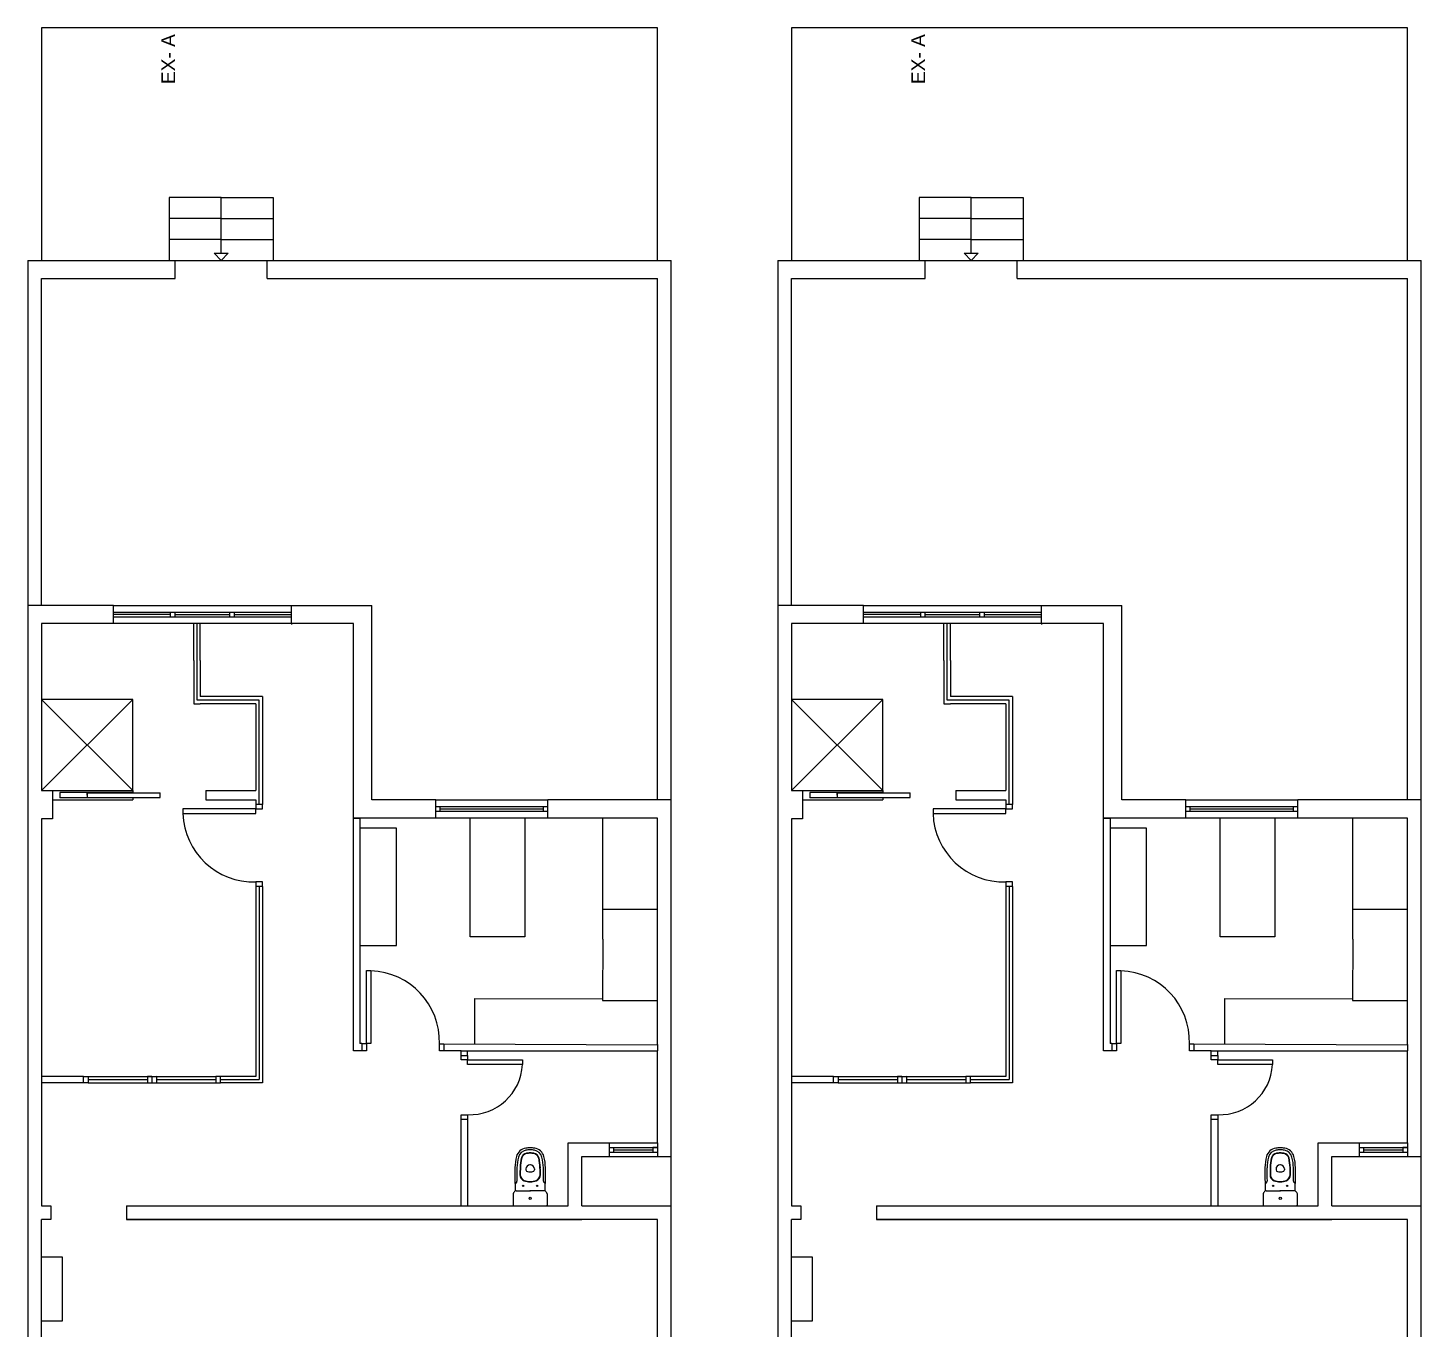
# Model space of a CAD drawing. Header units: inches. Extents: x 216615 to 231886, y -28847 to -680.
# Drawn here: x 216615 to 231886, y -14937 to -680 of the extents above; entities that cross this region are included whole.
import ezdxf

# ---------------------------------------------------------------- set-up
doc = ezdxf.new("R2010")
doc.units = ezdxf.units.IN
doc.header["$MEASUREMENT"] = 0
doc.styles.get("Standard").update_dxf_attribs({"font": 'arial.ttf'})

msp = doc.modelspace()

# ---------------------------------------------------------------- linework, layer by layer
for p, q in [((223515.2, -679.8), (216765.2, -679.8)), ((216765.2, -679.8), (216765.2, -3227.3)), ((223515.2, -3197.3), (223515.2, -679.8)), ((231735.7, -679.8), (224985.7, -679.8)), ((224985.7, -679.8), (224985.7, -3227.3)), ((231735.7, -3197.3), (231735.7, -679.8)), ((223515.2, -3227.3), (223515.2, -2037.3)), ((231735.7, -3227.3), (231735.7, -2037.3)), ((218165, -2537.3), (218164.2, -2767.3)), ((218733.7, -2537.3), (218165, -2537.3)), ((218733.7, -2767.3), (218733.7, -2537.3)), ((218733.7, -2537.3), (219302.4, -2537.3)), ((219302.4, -2537.3), (219303.2, -2767.3)), ((226385.5, -2537.3), (226384.7, -2767.3)), ((226954.2, -2537.3), (226385.5, -2537.3)), ((226954.2, -2767.3), (226954.2, -2537.3)), ((226954.2, -2537.3), (227522.8, -2537.3)), ((227522.8, -2537.3), (227523.7, -2767.3)), ((218733.7, -2767.3), (218164.2, -2767.3)), ((218164.2, -2767.3), (218164.2, -2997.3)), ((218733.7, -2997.3), (218733.7, -2767.3)), ((218733.7, -2767.3), (219303.2, -2767.3)), ((219303.2, -2767.3), (219303.2, -2997.3)), ((226954.2, -2767.3), (226384.7, -2767.3)), ((226384.7, -2767.3), (226384.7, -2997.3)), ((226954.2, -2997.3), (226954.2, -2767.3)), ((226954.2, -2767.3), (227523.7, -2767.3)), ((227523.7, -2767.3), (227523.7, -2997.3)), ((218733.7, -2997.3), (218164.2, -2997.3)), ((218164.2, -2997.3), (218164.2, -3227.3)), ((218733.7, -3149.5), (218733.7, -2997.3)), ((218733.7, -2997.3), (219303.2, -2997.3)), ((219303.2, -2997.3), (219303.2, -3227.3)), ((226954.2, -2997.3), (226384.7, -2997.3)), ((226384.7, -2997.3), (226384.7, -3227.3)), ((226954.2, -3149.5), (226954.2, -2997.3)), ((226954.2, -2997.3), (227523.7, -2997.3)), ((227523.7, -2997.3), (227523.7, -3227.3)), ((218733.7, -3227.3), (218655.9, -3149.5)), ((218655.9, -3149.5), (218811.5, -3149.5)), ((218733.7, -3227.3), (218811.5, -3149.5)), ((226954.2, -3227.3), (226876.4, -3149.5)), ((226876.4, -3149.5), (227032, -3149.5)), ((226954.2, -3227.3), (227032, -3149.5)), ((216615.2, -3227.3), (216615.2, -13737.3)), ((216615.2, -3227.3), (223665.2, -3227.3)), ((223665.2, -13047.3), (223665.2, -3227.3)), ((224835.7, -3227.3), (224835.7, -13737.3)), ((224835.7, -3227.3), (231885.7, -3227.3)), ((231885.7, -13047.3), (231885.7, -3227.3)), ((216765.2, -7007.3), (216765.2, -3427.3)), ((216765.2, -3427.3), (218229.2, -3427.3)), ((219238.2, -3427.3), (223515.2, -3427.3)), ((223515.2, -9137.3), (223515.2, -3427.3)), ((224985.7, -7007.3), (224985.7, -3427.3)), ((224985.7, -3427.3), (226449.7, -3427.3)), ((227458.7, -3427.3), (231735.7, -3427.3)), ((231735.7, -9137.3), (231735.7, -3427.3)), ((217555.2, -7007.3), (216615.2, -7007.3)), ((217555.2, -7207.3), (217555.2, -7007.3)), ((217555.2, -7007.3), (219505.2, -7007.3)), ((219505.2, -7207.3), (219505.2, -7007.3)), ((219505.2, -7007.3), (220385.2, -7007.3)), ((220385.2, -9137.3), (220385.2, -7007.3)), ((225775.7, -7007.3), (224835.7, -7007.3)), ((225775.7, -7207.3), (225775.7, -7007.3)), ((225775.7, -7007.3), (227725.7, -7007.3)), ((227725.7, -7207.3), (227725.7, -7007.3)), ((227725.7, -7007.3), (228605.7, -7007.3)), ((228605.7, -9137.3), (228605.7, -7007.3)), ((217555.2, -7082.3), (219505.2, -7082.3)), ((218180.2, -7107.3), (217555.2, -7107.3)), ((217555.2, -7132.3), (219505.2, -7132.3)), ((218180.2, -7132.3), (218180.2, -7082.3)), ((218230.2, -7132.3), (218230.2, -7082.3)), ((218230.2, -7107.3), (218830.2, -7107.3)), ((218830.2, -7132.3), (218830.2, -7082.3)), ((218880.2, -7132.3), (218880.2, -7082.3)), ((218880.2, -7107.3), (219505.2, -7107.3)), ((225775.7, -7082.3), (227725.7, -7082.3)), ((226400.7, -7107.3), (225775.7, -7107.3)), ((225775.7, -7132.3), (227725.7, -7132.3)), ((226400.7, -7132.3), (226400.7, -7082.3)), ((226450.7, -7132.3), (226450.7, -7082.3)), ((226450.7, -7107.3), (227050.7, -7107.3)), ((227050.7, -7132.3), (227050.7, -7082.3)), ((227100.7, -7132.3), (227100.7, -7082.3)), ((227100.7, -7107.3), (227725.7, -7107.3)), ((217555.2, -7207.3), (216765.2, -7207.3)), ((216765.2, -7207.3), (216765.2, -9037.3)), ((219505.2, -7207.3), (217555.2, -7207.3)), ((218435.2, -7611.9), (218435.2, -7207.3)), ((218470.2, -8047.3), (218470.2, -7207.3)), ((218505.2, -7611.9), (218505.2, -7207.3)), ((220185.2, -7207.3), (219505.2, -7207.3)), ((219505.2, -7207.3), (219505.2, -7217.3)), ((220185.2, -11887.3), (220185.2, -7207.3)), ((225775.7, -7207.3), (224985.7, -7207.3)), ((224985.7, -7207.3), (224985.7, -9037.3)), ((227725.7, -7207.3), (225775.7, -7207.3)), ((226655.7, -7611.9), (226655.7, -7207.3)), ((226690.7, -8047.3), (226690.7, -7207.3)), ((226725.7, -7611.9), (226725.7, -7207.3)), ((228405.7, -7207.3), (227725.7, -7207.3)), ((227725.7, -7207.3), (227725.7, -7217.3)), ((228405.7, -11887.3), (228405.7, -7207.3)), ((218435.2, -7611.9), (218435.2, -8087.3)), ((218505.2, -7611.9), (218505.2, -8007.3)), ((226655.7, -7611.9), (226655.7, -8087.3)), ((226725.7, -7611.9), (226725.7, -8007.3)), ((217765.2, -8037.3), (216765.2, -8037.3)), ((216765.2, -8037.3), (216765.2, -9037.3)), ((216765.2, -9037.3), (217765.2, -8037.3)), ((217765.2, -9037.3), (216765.2, -8037.3)), ((217765.2, -9037.3), (217765.2, -8037.3)), ((218435.2, -8087.3), (218505.2, -8087.3)), ((219150.2, -8047.3), (218470.2, -8047.3)), ((219185.2, -8007.3), (218505.2, -8007.3)), ((219115.2, -8087.3), (218505.2, -8087.3)), ((219115.2, -8087.3), (219115.2, -9037.3)), ((219150.2, -9187.3), (219150.2, -8047.3)), ((219185.2, -8007.3), (219185.2, -9187.3)), ((225985.7, -8037.3), (224985.7, -8037.3)), ((224985.7, -8037.3), (224985.7, -9037.3)), ((224985.7, -9037.3), (225985.7, -8037.3)), ((225985.7, -9037.3), (224985.7, -8037.3)), ((225985.7, -9037.3), (225985.7, -8037.3)), ((226655.7, -8087.3), (226725.7, -8087.3)), ((227370.7, -8047.3), (226690.7, -8047.3)), ((227405.7, -8007.3), (226725.7, -8007.3)), ((227335.7, -8087.3), (226725.7, -8087.3)), ((227335.7, -8087.3), (227335.7, -9037.3)), ((227370.7, -9187.3), (227370.7, -8047.3)), ((227405.7, -8007.3), (227405.7, -9187.3)), ((216765.2, -9037.3), (216885.2, -9037.3)), ((216765.2, -9037.3), (217765.2, -9037.3)), ((216885.2, -9037.3), (216885.2, -9347.3)), ((216885.2, -9037.3), (217765.2, -9037.3)), ((216885.2, -9137.3), (217765.2, -9137.3)), ((217765.2, -9057.3), (216965.2, -9057.3)), ((216965.2, -9057.3), (216965.2, -9117.3)), ((217765.2, -9117.3), (216965.2, -9117.3)), ((217265.2, -9087.3), (217265.2, -9062.3)), ((217265.2, -9062.3), (217265.2, -9112.3)), ((217265.2, -9062.3), (217465.2, -9062.3)), ((217265.2, -9112.3), (217465.2, -9112.3)), ((217465.2, -9062.3), (218065.2, -9062.3)), ((217465.2, -9112.3), (218065.2, -9112.3)), ((217765.2, -9037.3), (217765.2, -9057.3)), ((217765.2, -9117.3), (217765.2, -9137.3)), ((218065.2, -9112.3), (218065.2, -9062.3)), ((218565.2, -9037.3), (219115.2, -9037.3)), ((218565.2, -9037.3), (218565.2, -9137.3)), ((218565.2, -9137.3), (219115.2, -9137.3)), ((219115.2, -9137.3), (219115.2, -9187.3)), ((221085.2, -9137.3), (220385.2, -9137.3)), ((221085.2, -9337.3), (221085.2, -9137.3)), ((221085.2, -9137.3), (222315.2, -9137.3)), ((223665.2, -9137.3), (222315.2, -9137.3)), ((222315.2, -9337.3), (222315.2, -9137.3)), ((224985.7, -9037.3), (225105.7, -9037.3)), ((224985.7, -9037.3), (225985.7, -9037.3)), ((225105.7, -9037.3), (225105.7, -9347.3)), ((225105.7, -9037.3), (225985.7, -9037.3)), ((225105.7, -9137.3), (225985.7, -9137.3)), ((225985.7, -9057.3), (225185.7, -9057.3)), ((225185.7, -9057.3), (225185.7, -9117.3)), ((225985.7, -9117.3), (225185.7, -9117.3)), ((225485.7, -9087.3), (225485.7, -9062.3)), ((225485.7, -9062.3), (225485.7, -9112.3)), ((225485.7, -9062.3), (225685.7, -9062.3)), ((225485.7, -9112.3), (225685.7, -9112.3)), ((225685.7, -9062.3), (226285.7, -9062.3)), ((225685.7, -9112.3), (226285.7, -9112.3)), ((225985.7, -9037.3), (225985.7, -9057.3)), ((225985.7, -9117.3), (225985.7, -9137.3)), ((226285.7, -9112.3), (226285.7, -9062.3)), ((226785.7, -9037.3), (227335.7, -9037.3)), ((226785.7, -9037.3), (226785.7, -9137.3)), ((226785.7, -9137.3), (227335.7, -9137.3)), ((227335.7, -9137.3), (227335.7, -9187.3)), ((229305.7, -9137.3), (228605.7, -9137.3)), ((229305.7, -9337.3), (229305.7, -9137.3)), ((229305.7, -9137.3), (230535.7, -9137.3)), ((231885.7, -9137.3), (230535.7, -9137.3)), ((230535.7, -9337.3), (230535.7, -9137.3)), ((219115.2, -9237.3), (218315.2, -9237.3)), ((218315.2, -9237.3), (218315.2, -9287.3)), ((218315.2, -9287.3), (219115.2, -9287.3)), ((219115.2, -9187.3), (219115.2, -9237.3)), ((219185.2, -9187.3), (219115.2, -9187.3)), ((219115.2, -9237.3), (219185.2, -9237.3)), ((219115.2, -9287.3), (219115.2, -9237.3)), ((219185.2, -9237.3), (219185.2, -9187.3)), ((221085.2, -9212.3), (222315.2, -9212.3)), ((221085.2, -9262.3), (222315.2, -9262.3)), ((221135.2, -9262.3), (221135.2, -9212.3)), ((221135.2, -9237.3), (222265.2, -9237.3)), ((222265.2, -9262.3), (222265.2, -9212.3)), ((227335.7, -9237.3), (226535.7, -9237.3)), ((226535.7, -9237.3), (226535.7, -9287.3)), ((226535.7, -9287.3), (227335.7, -9287.3)), ((227335.7, -9187.3), (227335.7, -9237.3)), ((227405.7, -9187.3), (227335.7, -9187.3)), ((227335.7, -9237.3), (227405.7, -9237.3)), ((227335.7, -9287.3), (227335.7, -9237.3)), ((227405.7, -9237.3), (227405.7, -9187.3)), ((229305.7, -9212.3), (230535.7, -9212.3)), ((229305.7, -9262.3), (230535.7, -9262.3)), ((229355.7, -9262.3), (229355.7, -9212.3)), ((229355.7, -9237.3), (230485.7, -9237.3)), ((230485.7, -9262.3), (230485.7, -9212.3)), ((216885.2, -9347.3), (216765.2, -9347.3)), ((216765.2, -9347.3), (216765.2, -13577.3)), ((221085.2, -9337.3), (220185.2, -9337.3)), ((220185.2, -9337.3), (220255.2, -9337.3)), ((220255.2, -9337.3), (220255.2, -11807.4)), ((220655.2, -9448.9), (220255.2, -9448.9)), ((220655.2, -10732), (220655.2, -9448.9)), ((222315.2, -9337.3), (221085.2, -9337.3)), ((221462.3, -10637.3), (221462.3, -9337.3)), ((222062.3, -9337.3), (222062.3, -10637.3)), ((223515.2, -9337.3), (222315.2, -9337.3)), ((222915.2, -10663.3), (222915.2, -9337.3)), ((223515.2, -11817.3), (223515.2, -9337.3)), ((225105.7, -9347.3), (224985.7, -9347.3)), ((224985.7, -9347.3), (224985.7, -13577.3)), ((229305.7, -9337.3), (228405.7, -9337.3)), ((228405.7, -9337.3), (228475.7, -9337.3)), ((228475.7, -9337.3), (228475.7, -11807.4)), ((228875.7, -9448.9), (228475.7, -9448.9)), ((228875.7, -10732), (228875.7, -9448.9)), ((230535.7, -9337.3), (229305.7, -9337.3)), ((229682.8, -10637.3), (229682.8, -9337.3)), ((230282.8, -9337.3), (230282.8, -10637.3)), ((231735.7, -9337.3), (230535.7, -9337.3)), ((231135.7, -10663.3), (231135.7, -9337.3)), ((231735.7, -11817.3), (231735.7, -9337.3)), ((219185.2, -10037.3), (219115.2, -10037.3)), ((219115.2, -10037.3), (219115.2, -10087.3)), ((219185.2, -10087.3), (219185.2, -10037.3)), ((227405.7, -10037.3), (227335.7, -10037.3)), ((227335.7, -10037.3), (227335.7, -10087.3)), ((227405.7, -10087.3), (227405.7, -10037.3)), ((219115.2, -10087.3), (219115.2, -12167.3)), ((219185.2, -10087.3), (219115.2, -10087.3)), ((219150.2, -10087.3), (219150.2, -12202.3)), ((219185.2, -10087.3), (219185.2, -12237.3)), ((227335.7, -10087.3), (227335.7, -12167.3)), ((227405.7, -10087.3), (227335.7, -10087.3)), ((227370.7, -10087.3), (227370.7, -12202.3)), ((227405.7, -10087.3), (227405.7, -12237.3)), ((222915.2, -10337.3), (223515.2, -10337.3)), ((231135.7, -10337.3), (231735.7, -10337.3)), ((222062.3, -10637.3), (221462.3, -10637.3)), ((222915.2, -10663.3), (222912.2, -11337.3)), ((230282.8, -10637.3), (229682.8, -10637.3)), ((231135.7, -10663.3), (231132.6, -11337.3)), ((220255.2, -10732), (220655.2, -10732)), ((228475.7, -10732), (228875.7, -10732)), ((220325.2, -11807.5), (220325.2, -11007.5)), ((220325.2, -11007.5), (220375.2, -11007.5)), ((220375.2, -11007.5), (220375.2, -11807.5)), ((228545.7, -11807.5), (228545.7, -11007.5)), ((228545.7, -11007.5), (228595.7, -11007.5)), ((228595.7, -11007.5), (228595.7, -11807.5)), ((221513, -11812.7), (221515.2, -11313.3)), ((221515.2, -11312.7), (222912.3, -11319)), ((222912.2, -11334.6), (223515.2, -11337.3)), ((229733.4, -11812.7), (229735.7, -11313.3)), ((229735.7, -11312.7), (231132.7, -11319)), ((231132.6, -11334.6), (231735.7, -11337.3)), ((223515.2, -11817.3), (223515.2, -11753.2)), ((231735.7, -11817.3), (231735.7, -11753.2)), ((220275.2, -11887.3), (220185.2, -11887.3)), ((220275.2, -11807.5), (220255.2, -11807.4)), ((220275.2, -11807.5), (220274.9, -11887.3)), ((220275.2, -11807.5), (220325.2, -11807.5)), ((220325.2, -11887.3), (220275.2, -11887.3)), ((220375.2, -11807.5), (220325.2, -11807.5)), ((220325.2, -11807.7), (220325.2, -11887.3)), ((221125.2, -11887.3), (221125.2, -11811.2)), ((221125.2, -11811.2), (221175.2, -11811.2)), ((221175.2, -11887.3), (221125.2, -11887.3)), ((221175.2, -11811.2), (223515.2, -11821.7)), ((221175.2, -11811.2), (221175.2, -11887.3)), ((221365.2, -11887.3), (221175.2, -11887.3)), ((221365.2, -11937.3), (221365.2, -11887.3)), ((221365.2, -11887.3), (223515.2, -11887.3)), ((221435.2, -11937.3), (221435.2, -11887.3)), ((223515.2, -11817.3), (223515.2, -11887.3)), ((223515.2, -12897.3), (223515.2, -11887.3)), ((228495.7, -11887.3), (228405.7, -11887.3)), ((228495.7, -11807.5), (228475.7, -11807.4)), ((228495.7, -11807.5), (228495.3, -11887.3)), ((228495.7, -11807.5), (228545.7, -11807.5)), ((228545.7, -11887.3), (228495.7, -11887.3)), ((228595.7, -11807.5), (228545.7, -11807.5)), ((228545.7, -11807.7), (228545.7, -11887.3)), ((229345.7, -11887.3), (229345.7, -11811.2)), ((229345.7, -11811.2), (229395.7, -11811.2)), ((229395.7, -11887.3), (229345.7, -11887.3)), ((229395.7, -11811.2), (231735.7, -11821.7)), ((229395.7, -11811.2), (229395.7, -11887.3)), ((229585.7, -11887.3), (229395.7, -11887.3)), ((229585.7, -11937.3), (229585.7, -11887.3)), ((229585.7, -11887.3), (231735.7, -11887.3)), ((229655.7, -11937.3), (229655.7, -11887.3)), ((231735.7, -11817.3), (231735.7, -11887.3)), ((231735.7, -12897.3), (231735.7, -11887.3)), ((221365.2, -11937.3), (221435.2, -11937.3)), ((221365.2, -11987.3), (221365.2, -11937.3)), ((221435.2, -11987.3), (221365.2, -11987.3)), ((221435.2, -11937.3), (221435.2, -11987.3)), ((221435.2, -12037.3), (221435.2, -11987.3)), ((221435.2, -11987.3), (222035.2, -11987.3)), ((222035.2, -12037.3), (221435.2, -12037.3)), ((222035.2, -11987.3), (222035.2, -12037.3)), ((229585.7, -11937.3), (229655.7, -11937.3)), ((229585.7, -11987.3), (229585.7, -11937.3)), ((229655.7, -11987.3), (229585.7, -11987.3)), ((229655.7, -11937.3), (229655.7, -11987.3)), ((229655.7, -12037.3), (229655.7, -11987.3)), ((229655.7, -11987.3), (230255.7, -11987.3)), ((230255.7, -12037.3), (229655.7, -12037.3)), ((230255.7, -11987.3), (230255.7, -12037.3)), ((217225.2, -12167.3), (216765.2, -12167.3)), ((217225.2, -12237.3), (217225.2, -12167.3)), ((217225.2, -12167.3), (217275.2, -12167.3)), ((217275.2, -12167.3), (217275.2, -12237.3)), ((217275.2, -12167.3), (218675.2, -12167.3)), ((217275.2, -12202.3), (217925.2, -12202.3)), ((217975.2, -12167.3), (217925.2, -12167.3)), ((217925.2, -12167.3), (217925.2, -12237.3)), ((217975.2, -12167.3), (218025.2, -12166.3)), ((217975.2, -12167.3), (217975.2, -12237.3)), ((218025.2, -12166.3), (218025.2, -12167.3)), ((218025.2, -12167.3), (218025.2, -12237.3)), ((218037.3, -12202.3), (218675.2, -12202.3)), ((218725.2, -12167.3), (218675.2, -12167.3)), ((218675.2, -12167.3), (218675.2, -12237.3)), ((219115.2, -12167.3), (218725.2, -12167.3)), ((218725.2, -12237.3), (218725.2, -12167.3)), ((218725.2, -12202.3), (219150.2, -12202.3)), ((225445.7, -12167.3), (224985.7, -12167.3)), ((225445.7, -12237.3), (225445.7, -12167.3)), ((225445.7, -12167.3), (225495.7, -12167.3)), ((225495.7, -12167.3), (225495.7, -12237.3)), ((225495.7, -12167.3), (226895.7, -12167.3)), ((225495.7, -12202.3), (226145.7, -12202.3)), ((226195.7, -12167.3), (226145.7, -12167.3)), ((226145.7, -12167.3), (226145.7, -12237.3)), ((226195.7, -12167.3), (226245.7, -12166.3)), ((226195.7, -12167.3), (226195.7, -12237.3)), ((226245.7, -12166.3), (226245.7, -12167.3)), ((226245.7, -12167.3), (226245.7, -12237.3)), ((226257.7, -12202.3), (226895.7, -12202.3)), ((226945.7, -12167.3), (226895.7, -12167.3)), ((226895.7, -12167.3), (226895.7, -12237.3)), ((227335.7, -12167.3), (226945.7, -12167.3)), ((226945.7, -12237.3), (226945.7, -12167.3)), ((226945.7, -12202.3), (227370.7, -12202.3)), ((217225.2, -12237.3), (216765.2, -12237.3)), ((217275.2, -12237.3), (217225.2, -12237.3)), ((217275.2, -12237.3), (218675.2, -12237.3)), ((218675.2, -12237.3), (218725.2, -12237.3)), ((219185.2, -12237.3), (218725.2, -12237.3)), ((225445.7, -12237.3), (224985.7, -12237.3)), ((225495.7, -12237.3), (225445.7, -12237.3)), ((225495.7, -12237.3), (226895.7, -12237.3)), ((226895.7, -12237.3), (226945.7, -12237.3)), ((227405.7, -12237.3), (226945.7, -12237.3)), ((221365.2, -12637.3), (221365.2, -12587.3)), ((221365.2, -12587.3), (221435.2, -12587.3)), ((221365.2, -13587.3), (221365.2, -12637.3)), ((221365.2, -12637.3), (221435.2, -12637.3)), ((221435.2, -12587.3), (221435.2, -12637.3)), ((221435.2, -12637.3), (221435.2, -13587.3)), ((229585.7, -12637.3), (229585.7, -12587.3)), ((229585.7, -12587.3), (229655.7, -12587.3)), ((229585.7, -13587.3), (229585.7, -12637.3)), ((229585.7, -12637.3), (229655.7, -12637.3)), ((229655.7, -12587.3), (229655.7, -12637.3)), ((229655.7, -12637.3), (229655.7, -13587.3)), ((222535.2, -13587.3), (222535.2, -12897.3)), ((222535.2, -12897.3), (223515.2, -12897.3)), ((222985.2, -12897.3), (222985.2, -13047.3)), ((222985.2, -12947.3), (223515.2, -12947.3)), ((222985.2, -12947.3), (223035.2, -12947.3)), ((223035.2, -12947.3), (223035.2, -12997.3)), ((223035.2, -12972.3), (223465.2, -12972.3)), ((223515.2, -12947.3), (223465.2, -12947.3)), ((223465.2, -12947.3), (223465.2, -12997.3)), ((223515.2, -12897.3), (223515.2, -13047.3)), ((230755.7, -13587.3), (230755.7, -12897.3)), ((230755.7, -12897.3), (231735.7, -12897.3)), ((231205.7, -12897.3), (231205.7, -13047.3)), ((231205.7, -12947.3), (231735.7, -12947.3)), ((231205.7, -12947.3), (231255.7, -12947.3)), ((231255.7, -12947.3), (231255.7, -12997.3)), ((231255.7, -12972.3), (231685.7, -12972.3)), ((231735.7, -12947.3), (231685.7, -12947.3)), ((231685.7, -12947.3), (231685.7, -12997.3)), ((231735.7, -12897.3), (231735.7, -13047.3)), ((222685.2, -13587.3), (222685.2, -13047.3)), ((222685.2, -13047.3), (223665.2, -13047.3)), ((222985.2, -12997.3), (223515.2, -12997.3)), ((223665.2, -13737.3), (223665.2, -13047.3)), ((230905.7, -13587.3), (230905.7, -13047.3)), ((230905.7, -13047.3), (231885.7, -13047.3)), ((231205.7, -12997.3), (231735.7, -12997.3)), ((231885.7, -13737.3), (231885.7, -13047.3)), ((222074.6, -13181.4), (222074.6, -13193.2)), ((222166.6, -13181.4), (222166.6, -13193.2)), ((230295.1, -13181.4), (230295.1, -13193.2)), ((230387, -13181.4), (230387, -13193.2)), ((221970.7, -13328.1), (221954.4, -13344.4)), ((221965.9, -13420.1), (222118.3, -13420.1)), ((222120.6, -13420.1), (222118.3, -13420.1)), ((222120.6, -13420.1), (222122.9, -13420.1)), ((222275.3, -13420.1), (222122.9, -13420.1)), ((222270.5, -13328.1), (222286.8, -13344.4)), ((230191.2, -13328.1), (230174.9, -13344.4)), ((230186.4, -13420.1), (230338.7, -13420.1)), ((230341, -13420.1), (230338.7, -13420.1)), ((230341, -13420.1), (230343.4, -13420.1)), ((230495.7, -13420.1), (230343.4, -13420.1)), ((230490.9, -13328.1), (230507.2, -13344.4)), ((216765.2, -13577.3), (216765.2, -13587.3)), ((216765.2, -13587.3), (216865.2, -13587.3)), ((216865.2, -13587.3), (216865.2, -13737.3)), ((217695.2, -13587.3), (221365.2, -13587.3)), ((217695.2, -13587.3), (217695.2, -13737.3)), ((221365.2, -13587.3), (222535.2, -13587.3)), ((221932.5, -13456.3), (221932.5, -13570.3)), ((221945.2, -13587.3), (222118.3, -13587.3)), ((222118.3, -13587.3), (222296, -13587.3)), ((222308.7, -13570.3), (222308.7, -13456.3)), ((222685.2, -13587.3), (223665.2, -13587.3)), ((224985.7, -13577.3), (224985.7, -13587.3)), ((224985.7, -13587.3), (225085.7, -13587.3)), ((225085.7, -13587.3), (225085.7, -13737.3)), ((225915.7, -13587.3), (229585.7, -13587.3)), ((225915.7, -13587.3), (225915.7, -13737.3)), ((229585.7, -13587.3), (230755.7, -13587.3)), ((230152.9, -13456.3), (230152.9, -13570.3)), ((230165.6, -13587.3), (230338.7, -13587.3)), ((230338.7, -13587.3), (230516.5, -13587.3)), ((230529.1, -13570.3), (230529.1, -13456.3)), ((230905.7, -13587.3), (231885.7, -13587.3)), ((216615.2, -13737.3), (216615.2, -15847.3)), ((216765.2, -15747.3), (216765.2, -13737.3)), ((216865.2, -13737.3), (216765.2, -13737.3)), ((223515.2, -13737.3), (217695.2, -13737.3)), ((217695.2, -13737.3), (222685.2, -13737.3)), ((223515.2, -19047.3), (223515.2, -13737.3)), ((223665.2, -28847.3), (223665.2, -13737.3)), ((224835.7, -13737.3), (224835.7, -15847.3)), ((224985.7, -15747.3), (224985.7, -13737.3)), ((225085.7, -13737.3), (224985.7, -13737.3)), ((231735.7, -13737.3), (225915.7, -13737.3)), ((225915.7, -13737.3), (230905.7, -13737.3)), ((231735.7, -19047.3), (231735.7, -13737.3)), ((231885.7, -28847.3), (231885.7, -13737.3)), ((216995.5, -14147.5), (216765.2, -14147.5)), ((216995.5, -14846.6), (216995.5, -14147.5)), ((225215.9, -14147.5), (224985.7, -14147.5)), ((225215.9, -14846.6), (225215.9, -14147.5)), ((216765.2, -14846.6), (216995.5, -14846.6)), ((224985.7, -14846.6), (225215.9, -14846.6))]:
    msp.add_line(p, q)
at = {"color": 5}
for p, q in [((218229.2, -3427.3), (218229.2, -3227.3)), ((219238.2, -3427.3), (219238.2, -3227.3)), ((226449.7, -3427.3), (226449.7, -3227.3)), ((227458.7, -3427.3), (227458.7, -3227.3))]:
    msp.add_line(p, q, dxfattribs=at)
for centre, radius in [((222044, -13368.1), 6.97), ((222197.2, -13368.1), 6.97), ((230264.4, -13368.1), 6.97), ((230417.7, -13368.1), 6.97), ((222120.6, -13503.5), 12.5), ((222120.6, -13503.5), 12.5), ((230341, -13503.5), 12.5), ((230341, -13503.5), 12.5)]:
    msp.add_circle(centre, radius)
for centre, radius, start, end in [((219090.2, -9262.3), 775.4, 181.84761, 271.84761), ((227310.7, -9262.3), 775.4, 181.84761, 271.84761), ((220350.2, -11786.2), 775.4, 358.15239, 88.15239), ((228570.7, -11786.2), 775.4, 358.15239, 88.15239), ((221460.2, -12012.3), 575.5, 267.51045, 357.51045), ((229680.7, -12012.3), 575.5, 267.51045, 357.51045), ((222090.4, -13077.6), 124.5, 98.81618, 165.46052), ((222090.4, -13077.6), 102.2, 98.81618, 165.46052), ((222118.3, -13257.5), 306.5, 90, 98.81618), ((222118.3, -13257.5), 284.2, 90, 98.81618), ((222118.3, -13257.5), 306.5, 89.56594, 90), ((222118.3, -13257.5), 284.2, 89.53189, 90), ((222122.9, -13257.5), 306.5, 90, 90.43406), ((222122.9, -13257.5), 284.2, 90, 90.46811), ((222122.9, -13257.5), 306.5, 81.18382, 90), ((222122.9, -13257.5), 284.2, 81.18382, 90), ((222150.8, -13077.6), 102.2, 14.53948, 81.18382), ((222150.8, -13077.6), 124.5, 14.53948, 81.18382), ((230310.8, -13077.6), 124.5, 98.81618, 165.46052), ((230310.8, -13077.6), 102.2, 98.81618, 165.46052), ((230338.7, -13257.5), 306.5, 90, 98.81618), ((230338.7, -13257.5), 284.2, 90, 98.81618), ((230338.7, -13257.5), 306.5, 89.56594, 90), ((230338.7, -13257.5), 284.2, 89.53189, 90), ((230343.4, -13257.5), 306.5, 90, 90.43406), ((230343.4, -13257.5), 284.2, 90, 90.46811), ((230343.4, -13257.5), 306.5, 81.18382, 90), ((230343.4, -13257.5), 284.2, 81.18382, 90), ((230371.3, -13077.6), 102.2, 14.53948, 81.18382), ((230371.3, -13077.6), 124.5, 14.53948, 81.18382), ((222464.4, -13174.6), 510.9, 165.46051, 179.29054), ((222464.4, -13174.6), 488.6, 165.46051, 179.29054), ((222464.4, -13174.6), 455.2, 165.46051, 179.29054), ((222464.4, -13174.6), 451.4, 165.46051, 179.29054), ((222090.4, -13077.6), 68.7, 98.81618, 165.46052), ((222090.4, -13077.6), 65, 98.81618, 165.46052), ((222118.3, -13257.5), 250.8, 90, 98.81618), ((222118.3, -13257.5), 247.1, 90, 98.81618), ((222118.3, -13257.5), 250.8, 89.46948, 90), ((222118.3, -13257.5), 247.1, 89.4615, 90), ((222122.9, -13257.5), 250.8, 90, 90.53052), ((222122.9, -13257.5), 247.1, 90, 90.5385), ((222122.9, -13257.5), 250.8, 81.18382, 90), ((222122.9, -13257.5), 247.1, 81.18382, 90), ((222150.8, -13077.6), 65, 14.53948, 81.18382), ((222150.8, -13077.6), 68.7, 14.53948, 81.18382), ((221776.8, -13174.6), 451.4, 0.70946, 14.53949), ((221776.8, -13174.6), 455.2, 0.70946, 14.53949), ((221776.8, -13174.6), 488.6, 0.70946, 14.53949), ((221776.8, -13174.6), 510.9, 0.70946, 14.53949), ((230684.9, -13174.6), 510.9, 165.46051, 179.29054), ((230684.9, -13174.6), 488.6, 165.46051, 179.29054), ((230684.9, -13174.6), 455.2, 165.46051, 179.29054), ((230684.9, -13174.6), 451.4, 165.46051, 179.29054), ((230310.8, -13077.6), 68.7, 98.81618, 165.46052), ((230310.8, -13077.6), 65, 98.81618, 165.46052), ((230338.7, -13257.5), 250.8, 90, 98.81618), ((230338.7, -13257.5), 247.1, 90, 98.81618), ((230338.7, -13257.5), 250.8, 89.46948, 90), ((230338.7, -13257.5), 247.1, 89.4615, 90), ((230343.4, -13257.5), 250.8, 90, 90.53052), ((230343.4, -13257.5), 247.1, 90, 90.5385), ((230343.4, -13257.5), 250.8, 81.18382, 90), ((230343.4, -13257.5), 247.1, 81.18382, 90), ((230371.3, -13077.6), 65, 14.53948, 81.18382), ((230371.3, -13077.6), 68.7, 14.53948, 81.18382), ((229997.2, -13174.6), 451.4, 0.70946, 14.53949), ((229997.2, -13174.6), 455.2, 0.70946, 14.53949), ((229997.2, -13174.6), 488.6, 0.70946, 14.53949), ((229997.2, -13174.6), 510.9, 0.70946, 14.53949), ((227062, -13231.6), 5108.8, 179.29054, 182.13617), ((227062, -13231.6), 5086.6, 179.29054, 180.93637), ((227062, -13231.6), 5053.1, 179.29054, 180.1648), ((222078.6, -13245.9), 69.7, 180.1648, 250.01601), ((227062, -13231.6), 5049.4, 179.29054, 180.1648), ((222078.6, -13245.9), 66, 180.1648, 250.01601), ((222118.3, -13181.4), 43.7, 90, 180), ((222093.2, -13193.2), 18.6, 180, 260.28485), ((222118.3, -13046.7), 167.2, 260.28485, 270), ((222118.3, -13181.4), 43.7, 86.95091, 90), ((222118.3, -13046.7), 167.2, 270, 270.7958), ((222122.9, -13181.4), 43.7, 90, 93.04909), ((222122.9, -13046.7), 167.2, 269.2042, 270), ((222122.9, -13181.4), 43.7, 360, 90), ((222122.9, -13046.7), 167.2, 270, 279.71515), ((222148, -13193.2), 18.6, 279.71515, 0), ((222162.6, -13245.9), 66, 289.98399, 359.8352), ((222162.6, -13245.9), 69.7, 289.98399, 359.8352), ((217179.2, -13231.6), 5049.4, 359.8352, 0.70946), ((217179.2, -13231.6), 5053.1, 359.8352, 0.70946), ((217179.2, -13231.6), 5086.6, 359.06363, 0.70946), ((217179.2, -13231.6), 5108.8, 357.86383, 0.70946), ((235282.5, -13231.6), 5108.8, 179.29054, 182.13617), ((235282.5, -13231.6), 5086.6, 179.29054, 180.93637), ((235282.5, -13231.6), 5053.1, 179.29054, 180.1648), ((230299, -13245.9), 69.7, 180.1648, 250.01601), ((235282.5, -13231.6), 5049.4, 179.29054, 180.1648), ((230299, -13245.9), 66, 180.1648, 250.01601), ((230338.7, -13181.4), 43.7, 90, 180), ((230313.6, -13193.2), 18.6, 180, 260.28485), ((230338.7, -13046.7), 167.2, 260.28485, 270), ((230338.7, -13181.4), 43.7, 86.95091, 90), ((230338.7, -13046.7), 167.2, 270, 270.7958), ((230343.4, -13181.4), 43.7, 90, 93.04909), ((230343.4, -13046.7), 167.2, 269.2042, 270), ((230343.4, -13181.4), 43.7, 360, 90), ((230343.4, -13046.7), 167.2, 270, 279.71515), ((230368.4, -13193.2), 18.6, 279.71515, 0), ((230383.1, -13245.9), 66, 289.98399, 359.8352), ((230383.1, -13245.9), 69.7, 289.98399, 359.8352), ((225399.6, -13231.6), 5049.4, 359.8352, 0.70946), ((225399.6, -13231.6), 5053.1, 359.8352, 0.70946), ((225399.6, -13231.6), 5086.6, 359.06363, 0.70946), ((225399.6, -13231.6), 5108.8, 357.86383, 0.70946), ((221934.7, -13434.2), 9.29, 304.93724, 343.78478), ((221965.9, -13443.3), 23.2, 113.37762, 163.78478), ((221965.9, -13443.3), 23.2, 89.99999, 113.37762), ((221957.6, -13315), 18.6, 315, 0.93637), ((222118.3, -13136.8), 185.8, 250.01601, 270), ((222118.3, -13136.8), 182.1, 250.01601, 270), ((222118.3, -13136.8), 182.1, 270, 270.73083), ((222118.3, -13136.8), 185.8, 270, 270.71622), ((222122.9, -13136.8), 182.1, 269.26917, 270), ((222122.9, -13136.8), 185.8, 269.28378, 270), ((222122.9, -13136.8), 182.1, 270, 289.98399), ((222122.9, -13136.8), 185.8, 270, 289.98399), ((222283.6, -13315), 18.6, 179.06363, 225), ((222275.3, -13443.3), 23.2, 66.62238, 90.00001), ((222275.3, -13443.3), 23.2, 16.21522, 66.62238), ((222306.5, -13434.2), 9.29, 196.21522, 235.06276), ((230155.2, -13434.2), 9.29, 304.93724, 343.78478), ((230186.4, -13443.3), 23.2, 113.37762, 163.78478), ((230186.4, -13443.3), 23.2, 89.99999, 113.37762), ((230178, -13315), 18.6, 315, 0.93637), ((230338.7, -13136.8), 185.8, 250.01601, 270), ((230338.7, -13136.8), 182.1, 250.01601, 270), ((230338.7, -13136.8), 182.1, 270, 270.73083), ((230338.7, -13136.8), 185.8, 270, 270.71622), ((230343.4, -13136.8), 182.1, 269.26917, 270), ((230343.4, -13136.8), 185.8, 269.28378, 270), ((230343.4, -13136.8), 182.1, 270, 289.98399), ((230343.4, -13136.8), 185.8, 270, 289.98399), ((230504.1, -13315), 18.6, 179.06363, 225), ((230495.7, -13443.3), 23.2, 66.62238, 90.00001), ((230495.7, -13443.3), 23.2, 16.21522, 66.62238), ((230526.9, -13434.2), 9.29, 196.21522, 235.06276), ((221950.1, -13456.3), 17.6, 124.93724, 180), ((221951.1, -13570.3), 18.6, 180, 240.98314), ((222291.3, -13570.5), 17.4, 285.80049, 0.5288), ((222291, -13456.3), 17.6, 0, 55.06276), ((230170.6, -13456.3), 17.6, 124.93724, 180), ((230171.5, -13570.3), 18.6, 180, 240.98314), ((230511.7, -13570.5), 17.4, 285.80049, 0.5288), ((230511.5, -13456.3), 17.6, 0, 55.06276)]:
    msp.add_arc(centre, radius, start, end)

# ---------------------------------------------------------------- texts
at = {"char_height": 150, "attachment_point": 1, "rotation": 90}
for insert in [(218078.3, -1295.8), (226298.7, -1295.8)]:
    msp.add_mtext_dynamic_manual_height_columns('EX- A', width=4951.074, gutter_width=125, heights=[0], dxfattribs=dict(at, insert=insert))

doc.saveas('drawing.dxf')
